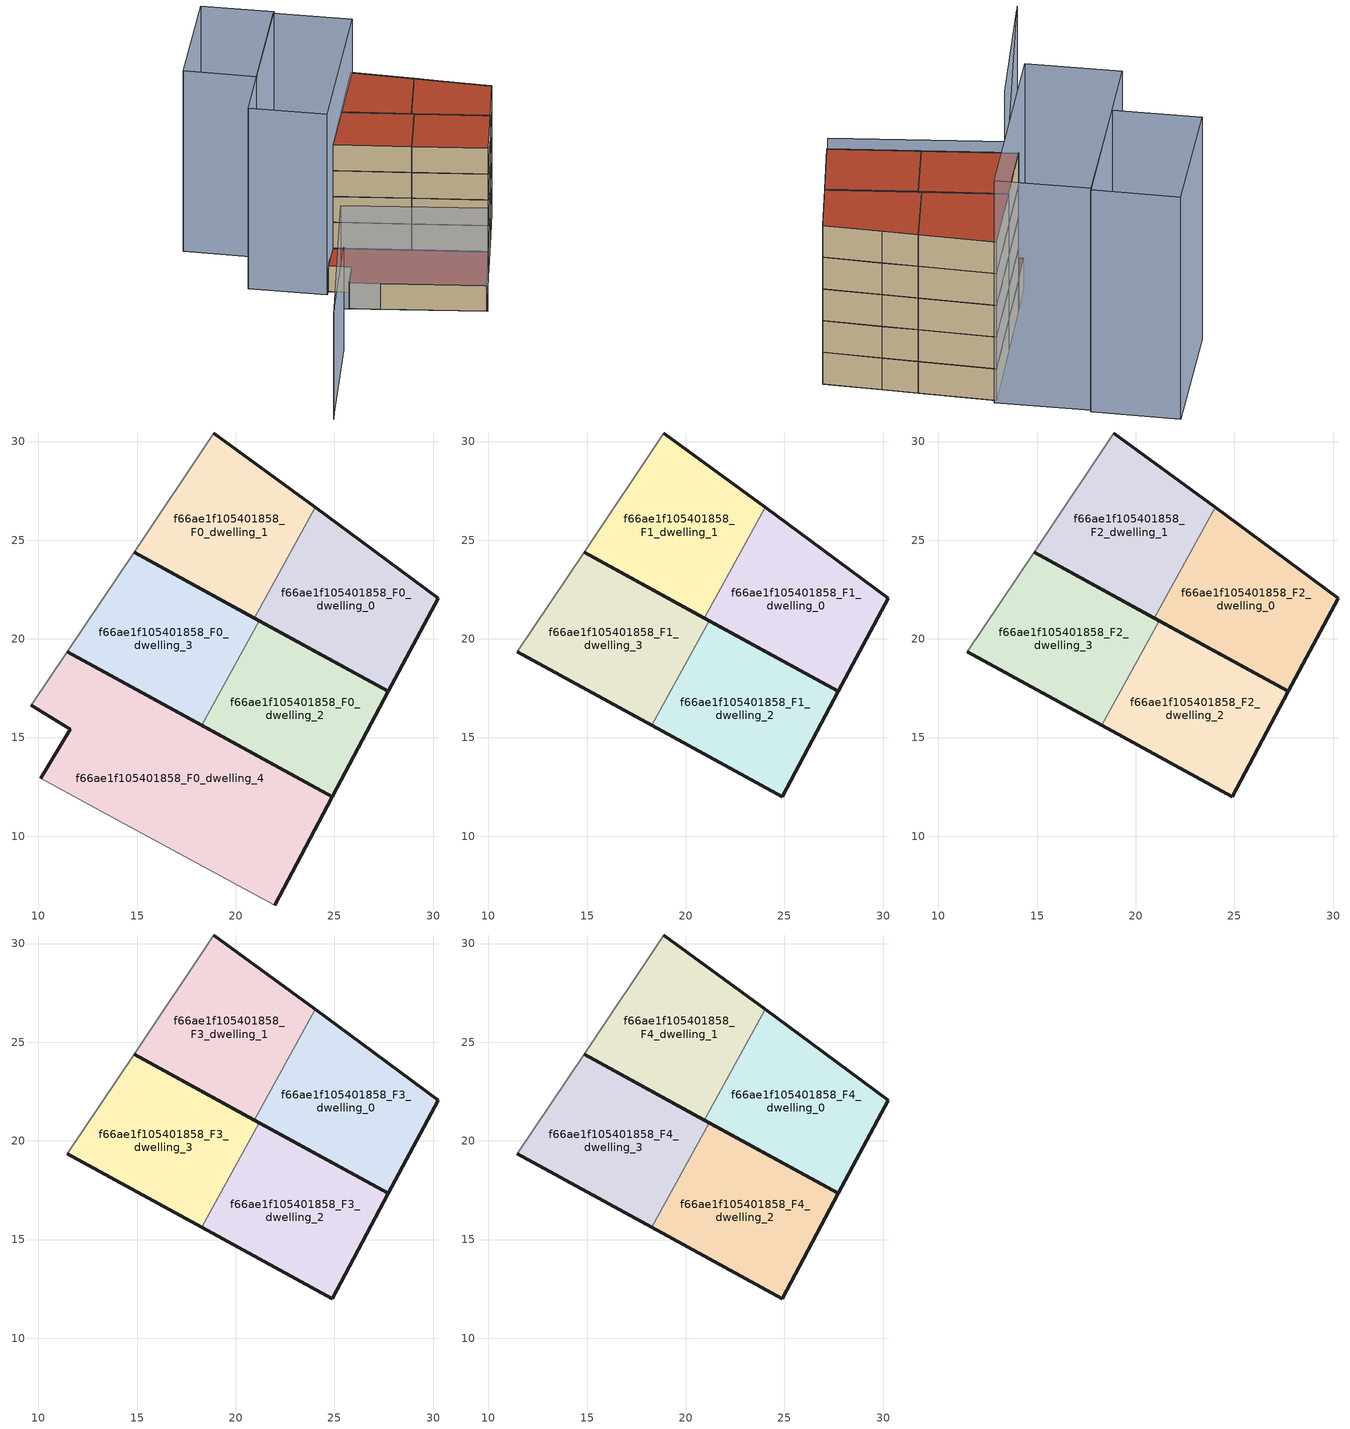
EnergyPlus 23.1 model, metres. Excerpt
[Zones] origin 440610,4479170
f66ae1f105401858_F0_dwelling_0
 floor ground (EU_floor_Construction): 27.73,17.34 30.25,22.07 26.36,24.94 24.02,26.67 20.94,21.06 z0
 wall outside (EU_wall_Construction): 24.02,26.67 26.36,24.94 30.25,22.07 27.73,17.34 20.94,21.06 z0:3
 wall to f66ae1f105401858_F0_dwelling_1 (EU_wall_Construction): 20.94,21.06 24.02,26.67 z0:3
f66ae1f105401858_F0_dwelling_1
 floor ground (EU_floor_Construction): 20.94,21.06 24.02,26.67 18.89,30.43 14.85,24.39 z0
 wall outside (EU_wall_Construction): 18.89,30.43 24.02,26.67 / 20.94,21.06 14.85,24.39 z0:3
 wall adiabatic (EU_wall_Construction): 14.85,24.39 18.89,30.43 z0:3
f66ae1f105401858_F0_dwelling_2
 floor ground (EU_floor_Construction): 24.89,12 27.73,17.34 21.19,20.92 18.28,15.62 z0
 wall outside (EU_wall_Construction): 21.19,20.92 27.73,17.34 24.89,12 18.28,15.62 z0:3
 wall to f66ae1f105401858_F0_dwelling_3 (EU_wall_Construction): 18.28,15.62 21.19,20.92 z0:3
f66ae1f105401858_F0_dwelling_3
 floor ground (EU_floor_Construction): 18.28,15.62 21.19,20.92 14.85,24.39 11.47,19.35 z0
 wall outside (EU_wall_Construction): 14.85,24.39 21.19,20.92 / 18.28,15.62 11.47,19.35 z0:3
 wall adiabatic (EU_wall_Construction): 11.47,19.35 14.85,24.39 z0:3
f66ae1f105401858_F0_dwelling_4
 floor ground (EU_floor_Construction): 21.97,6.52 24.89,12 11.47,19.35 9.65,16.63 11.62,15.43 10.12,12.94 12.85,11.44 z0
 wall outside (EU_wall_Construction): 11.47,19.35 24.89,12 21.97,6.52 / 10.12,12.94 11.62,15.43 9.65,16.63 z0:3
 wall adiabatic (EU_wall_Construction): 21.97,6.52 12.85,11.44 10.12,12.94 / 9.65,16.63 11.47,19.35 z0:3
 roof outside (EU_roof_Construction): 24.89,12 21.97,6.52 12.85,11.44 10.12,12.94 11.62,15.43 9.65,16.63 11.47,19.35 z3
f66ae1f105401858_F1_dwelling_0
 floor to f66ae1f105401858_F0_dwelling_0 (EU_floor_Construction): 27.73,17.34 30.25,22.07 26.36,24.94 24.02,26.67 20.94,21.06 z3
 wall outside (EU_wall_Construction): 24.02,26.67 26.36,24.94 30.25,22.07 27.73,17.34 20.94,21.06 z3:6
 wall to f66ae1f105401858_F1_dwelling_1 (EU_wall_Construction): 20.94,21.06 24.02,26.67 z3:6
f66ae1f105401858_F1_dwelling_1
 floor to f66ae1f105401858_F0_dwelling_1 (EU_floor_Construction): 20.94,21.06 24.02,26.67 18.89,30.43 14.85,24.39 z3
 wall outside (EU_wall_Construction): 18.89,30.43 24.02,26.67 / 20.94,21.06 14.85,24.39 z3:6
 wall adiabatic (EU_wall_Construction): 14.85,24.39 18.89,30.43 z3:6
f66ae1f105401858_F1_dwelling_2
 floor to f66ae1f105401858_F0_dwelling_2 (EU_floor_Construction): 24.89,12 27.73,17.34 21.19,20.92 18.28,15.62 z3
 wall outside (EU_wall_Construction): 21.19,20.92 27.73,17.34 24.89,12 18.28,15.62 z3:6
 wall to f66ae1f105401858_F1_dwelling_3 (EU_wall_Construction): 18.28,15.62 21.19,20.92 z3:6
f66ae1f105401858_F1_dwelling_3
 floor to f66ae1f105401858_F0_dwelling_3 (EU_floor_Construction): 18.28,15.62 21.19,20.92 14.85,24.39 11.47,19.35 z3
 wall outside (EU_wall_Construction): 14.85,24.39 21.19,20.92 / 18.28,15.62 11.47,19.35 z3:6
 wall adiabatic (EU_wall_Construction): 11.47,19.35 14.85,24.39 z3:6
f66ae1f105401858_F2_dwelling_0
 floor to f66ae1f105401858_F1_dwelling_0 (EU_floor_Construction): 27.73,17.34 30.25,22.07 26.36,24.94 24.02,26.67 20.94,21.06 z6
 wall outside (EU_wall_Construction): 24.02,26.67 26.36,24.94 30.25,22.07 27.73,17.34 20.94,21.06 z6:9
 wall to f66ae1f105401858_F2_dwelling_1 (EU_wall_Construction): 20.94,21.06 24.02,26.67 z6:9
f66ae1f105401858_F2_dwelling_1
 floor to f66ae1f105401858_F1_dwelling_1 (EU_floor_Construction): 20.94,21.06 24.02,26.67 18.89,30.43 14.85,24.39 z6
 wall outside (EU_wall_Construction): 18.89,30.43 24.02,26.67 / 20.94,21.06 14.85,24.39 z6:9
 wall adiabatic (EU_wall_Construction): 14.85,24.39 18.89,30.43 z6:9
f66ae1f105401858_F2_dwelling_2
 floor to f66ae1f105401858_F1_dwelling_2 (EU_floor_Construction): 24.89,12 27.73,17.34 21.19,20.92 18.28,15.62 z6
 wall outside (EU_wall_Construction): 21.19,20.92 27.73,17.34 24.89,12 18.28,15.62 z6:9
 wall to f66ae1f105401858_F2_dwelling_3 (EU_wall_Construction): 18.28,15.62 21.19,20.92 z6:9
f66ae1f105401858_F2_dwelling_3
 floor to f66ae1f105401858_F1_dwelling_3 (EU_floor_Construction): 18.28,15.62 21.19,20.92 14.85,24.39 11.47,19.35 z6
 wall outside (EU_wall_Construction): 14.85,24.39 21.19,20.92 / 18.28,15.62 11.47,19.35 z6:9
 wall adiabatic (EU_wall_Construction): 11.47,19.35 14.85,24.39 z6:9
f66ae1f105401858_F3_dwelling_0
 floor to f66ae1f105401858_F2_dwelling_0 (EU_floor_Construction): 27.73,17.34 30.25,22.07 26.36,24.94 24.02,26.67 20.94,21.06 z9
 wall outside (EU_wall_Construction): 24.02,26.67 26.36,24.94 30.25,22.07 27.73,17.34 20.94,21.06 z9:12
 wall to f66ae1f105401858_F3_dwelling_1 (EU_wall_Construction): 20.94,21.06 24.02,26.67 z9:12
f66ae1f105401858_F3_dwelling_1
 floor to f66ae1f105401858_F2_dwelling_1 (EU_floor_Construction): 20.94,21.06 24.02,26.67 18.89,30.43 14.85,24.39 z9
 wall outside (EU_wall_Construction): 18.89,30.43 24.02,26.67 / 20.94,21.06 14.85,24.39 z9:12
 wall adiabatic (EU_wall_Construction): 14.85,24.39 18.89,30.43 z9:12
f66ae1f105401858_F3_dwelling_2
 floor to f66ae1f105401858_F2_dwelling_2 (EU_floor_Construction): 24.89,12 27.73,17.34 21.19,20.92 18.28,15.62 z9
 wall outside (EU_wall_Construction): 21.19,20.92 27.73,17.34 24.89,12 18.28,15.62 z9:12
 wall to f66ae1f105401858_F3_dwelling_3 (EU_wall_Construction): 18.28,15.62 21.19,20.92 z9:12
f66ae1f105401858_F3_dwelling_3
 floor to f66ae1f105401858_F2_dwelling_3 (EU_floor_Construction): 18.28,15.62 21.19,20.92 14.85,24.39 11.47,19.35 z9
 wall outside (EU_wall_Construction): 14.85,24.39 21.19,20.92 / 18.28,15.62 11.47,19.35 z9:12
 wall adiabatic (EU_wall_Construction): 11.47,19.35 14.85,24.39 z9:12
f66ae1f105401858_F4_dwelling_0
 floor to f66ae1f105401858_F3_dwelling_0 (EU_floor_Construction): 27.73,17.34 30.25,22.07 26.36,24.94 24.02,26.67 20.94,21.06 z12
 wall outside (EU_wall_Construction): 24.02,26.67 26.36,24.94 30.25,22.07 27.73,17.34 20.94,21.06 z12:15
 wall to f66ae1f105401858_F4_dwelling_1 (EU_wall_Construction): 20.94,21.06 24.02,26.67 z12:15
 roof outside (EU_roof_Construction): 26.36,24.94 30.25,22.07 27.73,17.34 20.94,21.06 24.02,26.67 z15
f66ae1f105401858_F4_dwelling_1
 floor to f66ae1f105401858_F3_dwelling_1 (EU_floor_Construction): 20.94,21.06 24.02,26.67 18.89,30.43 14.85,24.39 z12
 wall outside (EU_wall_Construction): 18.89,30.43 24.02,26.67 / 20.94,21.06 14.85,24.39 z12:15
 wall adiabatic (EU_wall_Construction): 14.85,24.39 18.89,30.43 z12:15
 roof outside (EU_roof_Construction): 24.02,26.67 20.94,21.06 14.85,24.39 18.89,30.43 z15
f66ae1f105401858_F4_dwelling_2
 floor to f66ae1f105401858_F3_dwelling_2 (EU_floor_Construction): 24.89,12 27.73,17.34 21.19,20.92 18.28,15.62 z12
 wall outside (EU_wall_Construction): 21.19,20.92 27.73,17.34 24.89,12 18.28,15.62 z12:15
 wall to f66ae1f105401858_F4_dwelling_3 (EU_wall_Construction): 18.28,15.62 21.19,20.92 z12:15
 roof outside (EU_roof_Construction): 27.73,17.34 24.89,12 18.28,15.62 21.19,20.92 z15
f66ae1f105401858_F4_dwelling_3
 floor to f66ae1f105401858_F3_dwelling_3 (EU_floor_Construction): 18.28,15.62 21.19,20.92 14.85,24.39 11.47,19.35 z12
 wall outside (EU_wall_Construction): 14.85,24.39 21.19,20.92 / 18.28,15.62 11.47,19.35 z12:15
 wall adiabatic (EU_wall_Construction): 11.47,19.35 14.85,24.39 z12:15
 roof outside (EU_roof_Construction): 21.19,20.92 18.28,15.62 11.47,19.35 14.85,24.39 z15
shading: -0.15,-4.37 9.39,13.31 / 9.39,13.31 22.05,6.48 / 6.32,6.49 0.12,-3.87 z0:12; 2.88,20.62 12.74,35.03 / 12.74,35.03 19.21,30.6 / 19.21,30.6 9.35,16.19 / 9.35,16.19 2.88,20.62 / 0.16,29.53 6.93,39.36 / 6.93,39.36 12.93,35.23 / 12.93,35.23 6.15,25.4 / 6.15,25.4 0.16,29.53 z0:21
[Building]
EU S2 Campaign: North Axis=0; Terrain=City; Solar Distribution=FullExterior
[Site:Location]
Madrid: Latitude=40.5; Longitude=-3.5; Time Zone=1; Elevation=609
[SizingPeriod:WeatherFileDays]
AnnualSizingPeriod: Begin Month=1; Begin Day of Month=1; End Month=12; End Day of Month=31; Day of Week for Start Day=Monday; Use Weather File Daylight Saving Period=No; Use Weather File Rain and Snow Indicators=No
[MATERIAL]
EU_InternalMass_Material: Roughness=MediumRough; Thickness=0.1; Conductivity=1; Density=1800; Specific Heat=900; Thermal Absorptance=0.9; Solar Absorptance=0.7; Visible Absorptance=0.7
[MATERIAL:NOMASS] Roughness=MediumRough; Thermal Absorptance=0.9; Solar Absorptance=0.7; Visible Absorptance=0.7
Name | Thermal Resistance
EU_wall_NoMass | 1.60022
EU_roof_NoMass | 1.57597
EU_floor_NoMass | 0.470652
[CONSTRUCTION]
EU_wall_Construction: EU_wall_NoMass
EU_roof_Construction: EU_roof_NoMass
EU_floor_Construction: EU_floor_NoMass
EU_InternalMass_Construction: EU_InternalMass_Material
[ZONE] Type=1; Multiplier=1; Ceiling Height=autocalculate; Floor Area=autocalculate; Part of Total Floor Area=Yes
Name | Volume
f66ae1f105401858_F0_dwelling_0; f66ae1f105401858_F1_dwelling_0; f66ae1f105401858_F2_dwelling_0; f66ae1f105401858_F3_dwelling_0; f66ae1f105401858_F4_dwelling_0 | 135.938
f66ae1f105401858_F0_dwelling_1; f66ae1f105401858_F1_dwelling_1; f66ae1f105401858_F2_dwelling_1; f66ae1f105401858_F3_dwelling_1; f66ae1f105401858_F4_dwelling_1 | 135.942
f66ae1f105401858_F0_dwelling_2; f66ae1f105401858_F1_dwelling_2; f66ae1f105401858_F2_dwelling_2; f66ae1f105401858_F3_dwelling_2; f66ae1f105401858_F4_dwelling_2 | 135.943
f66ae1f105401858_F0_dwelling_3; f66ae1f105401858_F1_dwelling_3; f66ae1f105401858_F2_dwelling_3; f66ae1f105401858_F3_dwelling_3; f66ae1f105401858_F4_dwelling_3 | 135.945
f66ae1f105401858_F0_dwelling_4 | 271.898
[INTERNALMASS] Construction=EU_InternalMass_Construction
Name | Zone or ZoneList | Surface Area
f66ae1f105401858_F0_dwelling_0_EU_InternalMass | f66ae1f105401858_F0_dwelling_0 | 45.3127
f66ae1f105401858_F0_dwelling_1_EU_InternalMass | f66ae1f105401858_F0_dwelling_1 | 45.314
f66ae1f105401858_F0_dwelling_2_EU_InternalMass | f66ae1f105401858_F0_dwelling_2 | 45.3145
f66ae1f105401858_F0_dwelling_3_EU_InternalMass | f66ae1f105401858_F0_dwelling_3 | 45.3149
f66ae1f105401858_F0_dwelling_4_EU_InternalMass | f66ae1f105401858_F0_dwelling_4 | 90.6327
f66ae1f105401858_F1_dwelling_0_EU_InternalMass | f66ae1f105401858_F1_dwelling_0 | 67.964
f66ae1f105401858_F1_dwelling_1_EU_InternalMass | f66ae1f105401858_F1_dwelling_1 | 67.971
f66ae1f105401858_F1_dwelling_2_EU_InternalMass | f66ae1f105401858_F1_dwelling_2 | 67.9712
f66ae1f105401858_F1_dwelling_3_EU_InternalMass | f66ae1f105401858_F1_dwelling_3 | 67.9777
f66ae1f105401858_F2_dwelling_0_EU_InternalMass | f66ae1f105401858_F2_dwelling_0 | 67.964
f66ae1f105401858_F2_dwelling_1_EU_InternalMass | f66ae1f105401858_F2_dwelling_1 | 67.971
f66ae1f105401858_F2_dwelling_2_EU_InternalMass | f66ae1f105401858_F2_dwelling_2 | 67.9712
f66ae1f105401858_F2_dwelling_3_EU_InternalMass | f66ae1f105401858_F2_dwelling_3 | 67.9777
f66ae1f105401858_F3_dwelling_0_EU_InternalMass | f66ae1f105401858_F3_dwelling_0 | 67.964
f66ae1f105401858_F3_dwelling_1_EU_InternalMass | f66ae1f105401858_F3_dwelling_1 | 67.971
f66ae1f105401858_F3_dwelling_2_EU_InternalMass | f66ae1f105401858_F3_dwelling_2 | 67.9712
f66ae1f105401858_F3_dwelling_3_EU_InternalMass | f66ae1f105401858_F3_dwelling_3 | 67.9777
f66ae1f105401858_F4_dwelling_0_EU_InternalMass | f66ae1f105401858_F4_dwelling_0 | 67.964
f66ae1f105401858_F4_dwelling_1_EU_InternalMass | f66ae1f105401858_F4_dwelling_1 | 67.971
f66ae1f105401858_F4_dwelling_2_EU_InternalMass | f66ae1f105401858_F4_dwelling_2 | 67.9712
f66ae1f105401858_F4_dwelling_3_EU_InternalMass | f66ae1f105401858_F4_dwelling_3 | 67.9777
[OTHEREQUIPMENT] Fuel Type=Electricity; Design Level Calculation Method=Watts/Area; Power per Zone Floor Area=1; Fraction Latent=0; Fraction Radiant=0; Fraction Lost=0; Carbon Dioxide Generation Rate=0; EndUse Subcategory=EU_Step8_InternalGains
Name | Zone or ZoneList or Space or SpaceList | Schedule
EU_Step8_InternalGain_f66ae1f105401858_F0_dwelling_0_f000 | f66ae1f105401858_F0_dwelling_0 | EU_Step8_GainSchedule_f66ae1f105401858_F0_dwelling_0_f000
EU_Step8_InternalGain_f66ae1f105401858_F0_dwelling_1_f000 | f66ae1f105401858_F0_dwelling_1 | EU_Step8_GainSchedule_f66ae1f105401858_F0_dwelling_1_f000
EU_Step8_InternalGain_f66ae1f105401858_F0_dwelling_2_f000 | f66ae1f105401858_F0_dwelling_2 | EU_Step8_GainSchedule_f66ae1f105401858_F0_dwelling_2_f000
EU_Step8_InternalGain_f66ae1f105401858_F0_dwelling_3_f000 | f66ae1f105401858_F0_dwelling_3 | EU_Step8_GainSchedule_f66ae1f105401858_F0_dwelling_3_f000
EU_Step8_InternalGain_f66ae1f105401858_F0_dwelling_4_f000 | f66ae1f105401858_F0_dwelling_4 | EU_Step8_GainSchedule_f66ae1f105401858_F0_dwelling_4_f000
EU_Step8_InternalGain_f66ae1f105401858_F1_dwelling_0_f000 | f66ae1f105401858_F1_dwelling_0 | EU_Step8_GainSchedule_f66ae1f105401858_F1_dwelling_0_f000
EU_Step8_InternalGain_f66ae1f105401858_F1_dwelling_1_f000 | f66ae1f105401858_F1_dwelling_1 | EU_Step8_GainSchedule_f66ae1f105401858_F1_dwelling_1_f000
EU_Step8_InternalGain_f66ae1f105401858_F1_dwelling_2_f000 | f66ae1f105401858_F1_dwelling_2 | EU_Step8_GainSchedule_f66ae1f105401858_F1_dwelling_2_f000
EU_Step8_InternalGain_f66ae1f105401858_F1_dwelling_3_f000 | f66ae1f105401858_F1_dwelling_3 | EU_Step8_GainSchedule_f66ae1f105401858_F1_dwelling_3_f000
EU_Step8_InternalGain_f66ae1f105401858_F2_dwelling_0_f000 | f66ae1f105401858_F2_dwelling_0 | EU_Step8_GainSchedule_f66ae1f105401858_F2_dwelling_0_f000
EU_Step8_InternalGain_f66ae1f105401858_F2_dwelling_1_f000 | f66ae1f105401858_F2_dwelling_1 | EU_Step8_GainSchedule_f66ae1f105401858_F2_dwelling_1_f000
EU_Step8_InternalGain_f66ae1f105401858_F2_dwelling_2_f000 | f66ae1f105401858_F2_dwelling_2 | EU_Step8_GainSchedule_f66ae1f105401858_F2_dwelling_2_f000
EU_Step8_InternalGain_f66ae1f105401858_F2_dwelling_3_f000 | f66ae1f105401858_F2_dwelling_3 | EU_Step8_GainSchedule_f66ae1f105401858_F2_dwelling_3_f000
EU_Step8_InternalGain_f66ae1f105401858_F3_dwelling_0_f000 | f66ae1f105401858_F3_dwelling_0 | EU_Step8_GainSchedule_f66ae1f105401858_F3_dwelling_0_f000
EU_Step8_InternalGain_f66ae1f105401858_F3_dwelling_1_f000 | f66ae1f105401858_F3_dwelling_1 | EU_Step8_GainSchedule_f66ae1f105401858_F3_dwelling_1_f000
EU_Step8_InternalGain_f66ae1f105401858_F3_dwelling_2_f000 | f66ae1f105401858_F3_dwelling_2 | EU_Step8_GainSchedule_f66ae1f105401858_F3_dwelling_2_f000
EU_Step8_InternalGain_f66ae1f105401858_F3_dwelling_3_f000 | f66ae1f105401858_F3_dwelling_3 | EU_Step8_GainSchedule_f66ae1f105401858_F3_dwelling_3_f000
EU_Step8_InternalGain_f66ae1f105401858_F4_dwelling_0_f000 | f66ae1f105401858_F4_dwelling_0 | EU_Step8_GainSchedule_f66ae1f105401858_F4_dwelling_0_f000
EU_Step8_InternalGain_f66ae1f105401858_F4_dwelling_1_f000 | f66ae1f105401858_F4_dwelling_1 | EU_Step8_GainSchedule_f66ae1f105401858_F4_dwelling_1_f000
EU_Step8_InternalGain_f66ae1f105401858_F4_dwelling_2_f000 | f66ae1f105401858_F4_dwelling_2 | EU_Step8_GainSchedule_f66ae1f105401858_F4_dwelling_2_f000
EU_Step8_InternalGain_f66ae1f105401858_F4_dwelling_3_f000 | f66ae1f105401858_F4_dwelling_3 | EU_Step8_GainSchedule_f66ae1f105401858_F4_dwelling_3_f000
[ZONEVENTILATION:DESIGNFLOWRATE] Schedule=EU_AlwaysOn; Design Flow Rate Calculation Method=AirChanges/Hour; Air Changes per Hour=0.480704; Ventilation Type=Natural; Fan Pressure Rise=0; Fan Total Efficiency=1; Constant Term Coefficient=1; Temperature Term Coefficient=0; Velocity Term Coefficient=0; Velocity Squared Term Coefficient=0; Minimum Indoor Temperature=-100; Maximum Indoor Temperature=100; Delta Temperature=-100; Minimum Outdoor Temperature=-100; Maximum Outdoor Temperature=100; Maximum Wind Speed=40
Name | Zone or ZoneList or Space or SpaceList
EU_ConstantAir_f66ae1f105401858_F0_dwelling_0 | f66ae1f105401858_F0_dwelling_0
EU_ConstantAir_f66ae1f105401858_F0_dwelling_1 | f66ae1f105401858_F0_dwelling_1
EU_ConstantAir_f66ae1f105401858_F0_dwelling_2 | f66ae1f105401858_F0_dwelling_2
EU_ConstantAir_f66ae1f105401858_F0_dwelling_3 | f66ae1f105401858_F0_dwelling_3
EU_ConstantAir_f66ae1f105401858_F0_dwelling_4 | f66ae1f105401858_F0_dwelling_4
EU_ConstantAir_f66ae1f105401858_F1_dwelling_0 | f66ae1f105401858_F1_dwelling_0
EU_ConstantAir_f66ae1f105401858_F1_dwelling_1 | f66ae1f105401858_F1_dwelling_1
EU_ConstantAir_f66ae1f105401858_F1_dwelling_2 | f66ae1f105401858_F1_dwelling_2
EU_ConstantAir_f66ae1f105401858_F1_dwelling_3 | f66ae1f105401858_F1_dwelling_3
EU_ConstantAir_f66ae1f105401858_F2_dwelling_0 | f66ae1f105401858_F2_dwelling_0
EU_ConstantAir_f66ae1f105401858_F2_dwelling_1 | f66ae1f105401858_F2_dwelling_1
EU_ConstantAir_f66ae1f105401858_F2_dwelling_2 | f66ae1f105401858_F2_dwelling_2
EU_ConstantAir_f66ae1f105401858_F2_dwelling_3 | f66ae1f105401858_F2_dwelling_3
EU_ConstantAir_f66ae1f105401858_F3_dwelling_0 | f66ae1f105401858_F3_dwelling_0
EU_ConstantAir_f66ae1f105401858_F3_dwelling_1 | f66ae1f105401858_F3_dwelling_1
EU_ConstantAir_f66ae1f105401858_F3_dwelling_2 | f66ae1f105401858_F3_dwelling_2
EU_ConstantAir_f66ae1f105401858_F3_dwelling_3 | f66ae1f105401858_F3_dwelling_3
EU_ConstantAir_f66ae1f105401858_F4_dwelling_0 | f66ae1f105401858_F4_dwelling_0
EU_ConstantAir_f66ae1f105401858_F4_dwelling_1 | f66ae1f105401858_F4_dwelling_1
EU_ConstantAir_f66ae1f105401858_F4_dwelling_2 | f66ae1f105401858_F4_dwelling_2
EU_ConstantAir_f66ae1f105401858_F4_dwelling_3 | f66ae1f105401858_F4_dwelling_3
[HVACTEMPLATE:THERMOSTAT] Constant Heating Setpoint=20; Constant Cooling Setpoint=50
EU_HeatOnly_f66ae1f105401858_F0_dwelling_0; EU_HeatOnly_f66ae1f105401858_F0_dwelling_1; EU_HeatOnly_f66ae1f105401858_F0_dwelling_2; EU_HeatOnly_f66ae1f105401858_F0_dwelling_3; EU_HeatOnly_f66ae1f105401858_F0_dwelling_4; EU_HeatOnly_f66ae1f105401858_F1_dwelling_0; EU_HeatOnly_f66ae1f105401858_F1_dwelling_1; EU_HeatOnly_f66ae1f105401858_F1_dwelling_2; EU_HeatOnly_f66ae1f105401858_F1_dwelling_3; EU_HeatOnly_f66ae1f105401858_F2_dwelling_0; EU_HeatOnly_f66ae1f105401858_F2_dwelling_1; EU_HeatOnly_f66ae1f105401858_F2_dwelling_2; EU_HeatOnly_f66ae1f105401858_F2_dwelling_3; EU_HeatOnly_f66ae1f105401858_F3_dwelling_0; EU_HeatOnly_f66ae1f105401858_F3_dwelling_1; EU_HeatOnly_f66ae1f105401858_F3_dwelling_2; EU_HeatOnly_f66ae1f105401858_F3_dwelling_3; EU_HeatOnly_f66ae1f105401858_F4_dwelling_0; EU_HeatOnly_f66ae1f105401858_F4_dwelling_1; EU_HeatOnly_f66ae1f105401858_F4_dwelling_2; EU_HeatOnly_f66ae1f105401858_F4_dwelling_3
[HVACTEMPLATE:ZONE:IDEALLOADSAIRSYSTEM] System Availability Schedule=EU_AlwaysOn; Maximum Heating Supply Air Temperature=50; Minimum Cooling Supply Air Temperature=13; Maximum Heating Supply Air Humidity Ratio=0.0156; Minimum Cooling Supply Air Humidity Ratio=0.0077; Heating Limit=NoLimit; Cooling Limit=NoLimit; Heating Availability Schedule=EU_AlwaysOn; Cooling Availability Schedule=EU_CoolingOff; Dehumidification Control Type=ConstantSensibleHeatRatio; Cooling Sensible Heat Ratio=0.7; Dehumidification Setpoint=60; Humidification Control Type=None; Humidification Setpoint=30; Outdoor Air Method=None; Outdoor Air Flow Rate per Person=0.00944; Outdoor Air Flow Rate per Zone Floor Area=0; Outdoor Air Flow Rate per Zone=0; Demand Controlled Ventilation Type=None; Outdoor Air Economizer Type=NoEconomizer; Heat Recovery Type=None; Sensible Heat Recovery Effectiveness=0.7; Latent Heat Recovery Effectiveness=0.65
Name | Template Thermostat
f66ae1f105401858_F0_dwelling_0 | EU_HeatOnly_f66ae1f105401858_F0_dwelling_0
f66ae1f105401858_F0_dwelling_1 | EU_HeatOnly_f66ae1f105401858_F0_dwelling_1
f66ae1f105401858_F0_dwelling_2 | EU_HeatOnly_f66ae1f105401858_F0_dwelling_2
f66ae1f105401858_F0_dwelling_3 | EU_HeatOnly_f66ae1f105401858_F0_dwelling_3
f66ae1f105401858_F0_dwelling_4 | EU_HeatOnly_f66ae1f105401858_F0_dwelling_4
f66ae1f105401858_F1_dwelling_0 | EU_HeatOnly_f66ae1f105401858_F1_dwelling_0
f66ae1f105401858_F1_dwelling_1 | EU_HeatOnly_f66ae1f105401858_F1_dwelling_1
f66ae1f105401858_F1_dwelling_2 | EU_HeatOnly_f66ae1f105401858_F1_dwelling_2
f66ae1f105401858_F1_dwelling_3 | EU_HeatOnly_f66ae1f105401858_F1_dwelling_3
f66ae1f105401858_F2_dwelling_0 | EU_HeatOnly_f66ae1f105401858_F2_dwelling_0
f66ae1f105401858_F2_dwelling_1 | EU_HeatOnly_f66ae1f105401858_F2_dwelling_1
f66ae1f105401858_F2_dwelling_2 | EU_HeatOnly_f66ae1f105401858_F2_dwelling_2
f66ae1f105401858_F2_dwelling_3 | EU_HeatOnly_f66ae1f105401858_F2_dwelling_3
f66ae1f105401858_F3_dwelling_0 | EU_HeatOnly_f66ae1f105401858_F3_dwelling_0
f66ae1f105401858_F3_dwelling_1 | EU_HeatOnly_f66ae1f105401858_F3_dwelling_1
f66ae1f105401858_F3_dwelling_2 | EU_HeatOnly_f66ae1f105401858_F3_dwelling_2
f66ae1f105401858_F3_dwelling_3 | EU_HeatOnly_f66ae1f105401858_F3_dwelling_3
f66ae1f105401858_F4_dwelling_0 | EU_HeatOnly_f66ae1f105401858_F4_dwelling_0
f66ae1f105401858_F4_dwelling_1 | EU_HeatOnly_f66ae1f105401858_F4_dwelling_1
f66ae1f105401858_F4_dwelling_2 | EU_HeatOnly_f66ae1f105401858_F4_dwelling_2
f66ae1f105401858_F4_dwelling_3 | EU_HeatOnly_f66ae1f105401858_F4_dwelling_3
[SIZING:ZONE] Zone Cooling Design Supply Air Temperature Input Method=SupplyAirTemperature; Zone Cooling Design Supply Air Temperature=13; Zone Heating Design Supply Air Temperature Input Method=SupplyAirTemperature; Zone Heating Design Supply Air Temperature=50; Zone Cooling Design Supply Air Humidity Ratio=0.008; Zone Heating Design Supply Air Humidity Ratio=0.008; Cooling Design Air Flow Method=DesignDay; Cooling Design Air Flow Rate=0; Cooling Minimum Air Flow per Zone Floor Area=0.000762; Cooling Minimum Air Flow=0; Cooling Minimum Air Flow Fraction=0.2; Heating Design Air Flow Method=DesignDay; Heating Design Air Flow Rate=0; Heating Maximum Air Flow per Zone Floor Area=0.002032; Heating Maximum Air Flow=0.141576; Heating Maximum Air Flow Fraction=0.3; Account for Dedicated Outdoor Air System=No; Dedicated Outdoor Air System Control Strategy=NeutralSupplyAir; Dedicated Outdoor Air Low Setpoint Temperature for Design=autosize; Dedicated Outdoor Air High Setpoint Temperature for Design=autosize; Zone Load Sizing Method=Sensible Load Only No Latent Load; Zone Latent Cooling Design Supply Air Humidity Ratio Input Method=HumidityRatioDifference; Zone Cooling Design Supply Air Humidity Ratio Difference=0.005; Zone Latent Heating Design Supply Air Humidity Ratio Input Method=HumidityRatioDifference; Zone Humidification Design Supply Air Humidity Ratio Difference=0.005
f66ae1f105401858_F0_dwelling_0; f66ae1f105401858_F0_dwelling_1; f66ae1f105401858_F0_dwelling_2; f66ae1f105401858_F0_dwelling_3; f66ae1f105401858_F0_dwelling_4; f66ae1f105401858_F1_dwelling_0; f66ae1f105401858_F1_dwelling_1; f66ae1f105401858_F1_dwelling_2; f66ae1f105401858_F1_dwelling_3; f66ae1f105401858_F2_dwelling_0; f66ae1f105401858_F2_dwelling_1; f66ae1f105401858_F2_dwelling_2; f66ae1f105401858_F2_dwelling_3; f66ae1f105401858_F3_dwelling_0; f66ae1f105401858_F3_dwelling_1; f66ae1f105401858_F3_dwelling_2; f66ae1f105401858_F3_dwelling_3; f66ae1f105401858_F4_dwelling_0; f66ae1f105401858_F4_dwelling_1; f66ae1f105401858_F4_dwelling_2; f66ae1f105401858_F4_dwelling_3
[SCHEDULE:CONSTANT]
Name | Hourly Value
EU_AlwaysOn | 1
EU_CoolingOff | 0
[SCHEDULE:FILE] Column Number=1; Rows to Skip at Top=0; Number of Hours of Data=8760; Column Separator=Comma; Interpolate to Timestep=No; Minutes per Item=60; Adjust Schedule for Daylight Savings=Yes
Name | File
EU_Step8_GainSchedule_f66ae1f105401858_F0_dwelling_0_f000 | ../../schedules/f66ae1f105401858/f66ae1f105401858_F0_dwelling_0_f000_gain.csv
EU_Step8_GainSchedule_f66ae1f105401858_F0_dwelling_1_f000 | ../../schedules/f66ae1f105401858/f66ae1f105401858_F0_dwelling_1_f000_gain.csv
EU_Step8_GainSchedule_f66ae1f105401858_F0_dwelling_2_f000 | ../../schedules/f66ae1f105401858/f66ae1f105401858_F0_dwelling_2_f000_gain.csv
EU_Step8_GainSchedule_f66ae1f105401858_F0_dwelling_3_f000 | ../../schedules/f66ae1f105401858/f66ae1f105401858_F0_dwelling_3_f000_gain.csv
EU_Step8_GainSchedule_f66ae1f105401858_F0_dwelling_4_f000 | ../../schedules/f66ae1f105401858/f66ae1f105401858_F0_dwelling_4_f000_gain.csv
EU_Step8_GainSchedule_f66ae1f105401858_F1_dwelling_0_f000 | ../../schedules/f66ae1f105401858/f66ae1f105401858_F1_dwelling_0_f000_gain.csv
EU_Step8_GainSchedule_f66ae1f105401858_F1_dwelling_1_f000 | ../../schedules/f66ae1f105401858/f66ae1f105401858_F1_dwelling_1_f000_gain.csv
EU_Step8_GainSchedule_f66ae1f105401858_F1_dwelling_2_f000 | ../../schedules/f66ae1f105401858/f66ae1f105401858_F1_dwelling_2_f000_gain.csv
EU_Step8_GainSchedule_f66ae1f105401858_F1_dwelling_3_f000 | ../../schedules/f66ae1f105401858/f66ae1f105401858_F1_dwelling_3_f000_gain.csv
EU_Step8_GainSchedule_f66ae1f105401858_F2_dwelling_0_f000 | ../../schedules/f66ae1f105401858/f66ae1f105401858_F2_dwelling_0_f000_gain.csv
EU_Step8_GainSchedule_f66ae1f105401858_F2_dwelling_1_f000 | ../../schedules/f66ae1f105401858/f66ae1f105401858_F2_dwelling_1_f000_gain.csv
EU_Step8_GainSchedule_f66ae1f105401858_F2_dwelling_2_f000 | ../../schedules/f66ae1f105401858/f66ae1f105401858_F2_dwelling_2_f000_gain.csv
EU_Step8_GainSchedule_f66ae1f105401858_F2_dwelling_3_f000 | ../../schedules/f66ae1f105401858/f66ae1f105401858_F2_dwelling_3_f000_gain.csv
EU_Step8_GainSchedule_f66ae1f105401858_F3_dwelling_0_f000 | ../../schedules/f66ae1f105401858/f66ae1f105401858_F3_dwelling_0_f000_gain.csv
EU_Step8_GainSchedule_f66ae1f105401858_F3_dwelling_1_f000 | ../../schedules/f66ae1f105401858/f66ae1f105401858_F3_dwelling_1_f000_gain.csv
EU_Step8_GainSchedule_f66ae1f105401858_F3_dwelling_2_f000 | ../../schedules/f66ae1f105401858/f66ae1f105401858_F3_dwelling_2_f000_gain.csv
EU_Step8_GainSchedule_f66ae1f105401858_F3_dwelling_3_f000 | ../../schedules/f66ae1f105401858/f66ae1f105401858_F3_dwelling_3_f000_gain.csv
EU_Step8_GainSchedule_f66ae1f105401858_F4_dwelling_0_f000 | ../../schedules/f66ae1f105401858/f66ae1f105401858_F4_dwelling_0_f000_gain.csv
EU_Step8_GainSchedule_f66ae1f105401858_F4_dwelling_1_f000 | ../../schedules/f66ae1f105401858/f66ae1f105401858_F4_dwelling_1_f000_gain.csv
EU_Step8_GainSchedule_f66ae1f105401858_F4_dwelling_2_f000 | ../../schedules/f66ae1f105401858/f66ae1f105401858_F4_dwelling_2_f000_gain.csv
EU_Step8_GainSchedule_f66ae1f105401858_F4_dwelling_3_f000 | ../../schedules/f66ae1f105401858/f66ae1f105401858_F4_dwelling_3_f000_gain.csv
